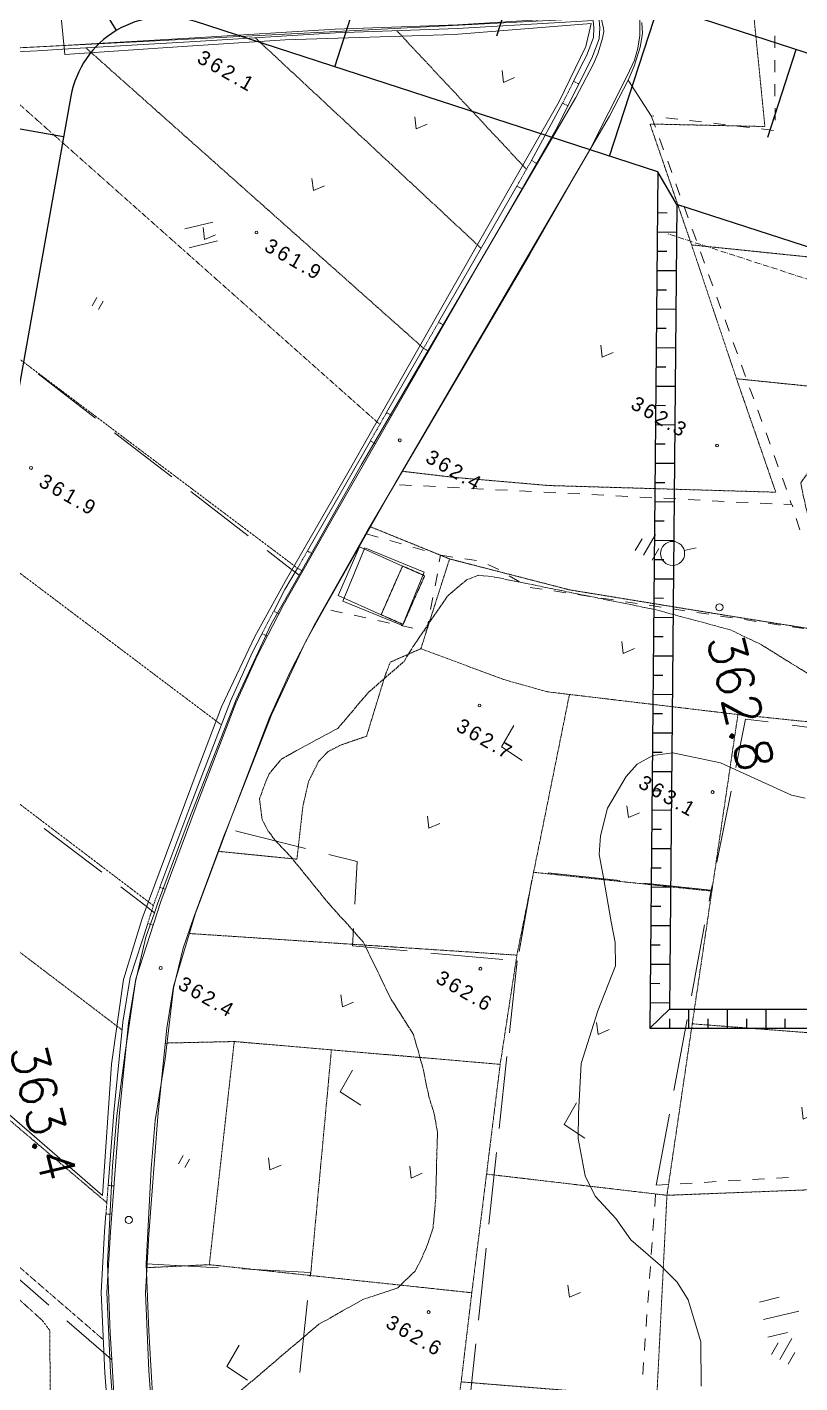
# Model space of a CAD drawing. Header units: millimetres. Extents: x 432273 to 1139245, y 170116 to 705940.
# Drawn here: x 605190 to 685394, y 314438 to 455172 of the extents above; entities that cross this region are included whole.
import ezdxf

# ---------------------------------------------------------------- set-up
doc = ezdxf.new("R2010")
doc.units = ezdxf.units.MM
doc.header["$LTSCALE"] = 100
for name, pattern in [('53003', [0.75, 0.5, -0.25]), ('55107', [1.25, 0.75, -0.5]), ('56301', [0.5, 0.25, -0.25]), ('56302', [2, 1.5, -0.5]), ('57103', [5.5, 5, -0.5]), ('SXF_一点短鎖線', [9.25, 6, -1.5, 0.25, -1.5])]:
    doc.linetypes.add(name, pattern=pattern)
for name, color, linetype, lineweight in [('D-BGD', 7, 'Continuous', 13), ('D-BMK', 2, 'SXF_一点短鎖線', 13), ('D-BYP-STR2', 6, 'Continuous', 25), ('●予備設計_LP横断', 7, 'Continuous', 13)]:
    doc.layers.add(name, color=color, linetype=linetype, lineweight=lineweight)
doc.styles.add('BIGFONT', font='txt', dxfattribs={"height": 0.2, "bigfont": 'BIGFONT'})
doc.styles.add('Style-WORKING', font='WORKING.shx')

# ---------------------------------------------------------------- blocks, each defined once
blk = doc.blocks.new('M6313')
at = {"layer": '●予備設計_LP横断', "linetype": 'Continuous', "lineweight": 9, "flags": 128}
blk.add_lwpolyline([(-0.75, 0), (0, -1), (0.75, 0)], dxfattribs=at)
blk = doc.blocks.new('M6311')
at = {"layer": '●予備設計_LP横断', "linetype": 'Continuous', "lineweight": 9}
for p, q in [((-0.75, -1), (-0.75, 0)), ((0, -1), (0, 0))]:
    blk.add_line(p, q, dxfattribs=at)
blk = doc.blocks.new('M6334')
at = {"layer": '●予備設計_LP横断', "linetype": 'Continuous', "lineweight": 9}
for p, q in [((-1, -1.25), (-1, 0.15)), ((0, -1.25), (0, 1.25)), ((1, -1.25), (1, 0.15))]:
    blk.add_line(p, q, dxfattribs=at)
blk = doc.blocks.new('M7312')
at = {"layer": '●予備設計_LP横断', "linetype": 'Continuous', "lineweight": 20}
blk.add_circle((0, 0), 0.15, dxfattribs=at)
blk = doc.blocks.new('21311212131313131')
at = {"layer": 'D-BGD', "linetype": '56302'}
for p, q in [((2683077.0273, -1316035.5382), (2684495.2262, -1290477.0272)), ((2602240.5127, -1317786.5835), (2616035.8342, -1312836.9963)), ((2667692.0371, -1332822.889), (2669262.5593, -1314289.459)), ((2676329.0421, -1334378.3808), (2649159.0701, -1329485.5608)), ((2594748.228, -1335085.8274), (2580654.9628, -1348828.4504)), ((2685904.5346, -1363522.4065), (2687697.1082, -1335878.5052)), ((2720736.164, -1339238.3009), (2711463.7724, -1338329.0881)), ((2581695.3714, -1363502.5634), (2603041.2635, -1339616.624)), ((2613553.6696, -1345370.367), (2583110.1595, -1381053.8755)), ((2686559.545, -1353421.1318), (2710022.0411, -1355098.7013)), ((2702908.9704, -1376395.0286), (2657800.9312, -1431775.2197))]:
    blk.add_line(p, q, dxfattribs=at)
at = {"layer": 'D-BGD', "linetype": 'Continuous'}
for p, q in [((2652700.3439, -1298855.5705, 364259.9803), (2651874.8472, -1306300.7085, 363889.9803)), ((2713619.4418, -1307989.4016), (2712658.0133, -1304364.4555)), ((2631582.4234, -1305937.8805, 363653.9803), (2630398.2528, -1306335.0366, 363619.9803)), ((2641661.1157, -1306538.3471, 363833.9803), (2641821.8269, -1305299.3218, 363870.9803)), ((2698907.5343, -1306968.4514, 363836.9803), (2698807.6008, -1305722.404, 363858.9803)), ((2715432.792, -1307509.1675), (2714894.3887, -1305479.2871)), ((2626260.9525, -1307859.6116, 363514.9804), (2627426.9265, -1307410.3126, 363542.9804)), ((2629213.2051, -1306731.7124, 363585.9803), (2629003.3593, -1306802.6613, 363579.9803)), ((2711807.449, -1308469.2386), (2711269.9229, -1306439.8384)), ((2623928.5244, -1308759.0867, 363459.9804), (2625094.9785, -1308308.9106, 363486.9804)), ((2641340.5704, -1309016.8779, 363757.9803), (2641501.2816, -1307777.8526, 363795.9803)), ((2699105.1668, -1309460.463, 363793.9803), (2699006.1104, -1308214.8958, 363814.9803)), ((2580373.506, -1309606.3962, 362572.9804), (2581623.1969, -1309576.8596, 362570.9804)), ((2582873.368, -1309546.4458, 362568.9804), (2584122.1818, -1309516.429, 362567.9804)), ((2585371.8727, -1309486.8924, 362565.9804), (2586621.5637, -1309457.3558, 362564.9804)), ((2587871.7348, -1309426.9421, 362562.9804), (2589121.4257, -1309397.4055, 362560.9804)), ((2590175.0692, -1309548.9749, 362560.9804), (2590054.893, -1310793.0901, 362567.9804)), ((2619265.0255, -1310557.6399, 363348.9804), (2620430.6025, -1310106.9836, 363376.9804)), ((2621596.5765, -1309657.6846, 363403.9804), (2622762.5504, -1309208.3857, 363431.9804)), ((2628940.9975, -1308861.6325, 363560.9803), (2628902.5382, -1310110.5811, 363549.9804)), ((2616933.0776, -1311456.2378, 363293.9804), (2618099.0516, -1311006.9389, 363320.9804)), ((2628864.4758, -1311360.8871, 363537.9804), (2628826.8936, -1312610.316, 363526.9804)), ((2641020.025, -1311495.4087, 363682.9803), (2641179.8591, -1310255.9032, 363720.9803)), ((2699304.1566, -1311952.0776, 363749.9803), (2699205.1003, -1310706.5104, 363771.9803)), ((2589934.7169, -1312037.2052, 362573.9804), (2589814.5407, -1313281.3204, 362580.9804)), ((2612268.7016, -1313254.3109, 363182.9804), (2613434.6756, -1312805.0119, 363210.9804)), ((2614600.6495, -1312355.7129, 363237.9804), (2615767.1037, -1311905.5368, 363265.9804)), ((2640699.0827, -1313972.5822, 363607.9803), (2640859.794, -1312733.5569, 363644.9803)), ((2658851.0509, -1312495.5824, 363598.9803), (2666230.437, -1313836.8628, 363549.9804)), ((2609936.2735, -1314153.786, 363127.9804), (2611102.7276, -1313703.6098, 363154.9804)), ((2628788.4342, -1313859.2646, 363514.9804), (2628750.8521, -1315108.6935, 363503.9804)), ((2670297.5911, -1314556.2438, 363532.9804), (2669173.1279, -1314371.6053, 363529.9804)), ((2699503.1464, -1314443.6922, 363706.9803), (2699403.2129, -1313197.6448, 363727.9803)), ((2589694.3646, -1314525.4355, 362587.9804), (2589573.7082, -1315770.4278, 362594.9804)), ((2605271.8975, -1315951.859, 363016.9804), (2606438.3516, -1315501.6829, 363044.9804)), ((2607604.3256, -1315052.3839, 363071.9804), (2608770.2995, -1314603.0849, 363099.9804)), ((2640378.5374, -1316451.113, 363532.9804), (2640539.2487, -1315212.0877, 363569.9803)), ((2680164.9836, -1316179.9354, 363561.9803), (2672764.4184, -1314962.7254, 363540.9804)), ((2699700.7789, -1316935.7038, 363662.9803), (2699601.7226, -1315690.1366, 363684.9803)), ((2589453.5321, -1317014.543, 362601.9804), (2589333.3559, -1318258.6582, 362607.9804)), ((2602939.9496, -1316850.4569, 362961.9804), (2604105.9235, -1316401.158, 362989.9804)), ((2628712.3927, -1316357.6421, 363491.9804), (2628674.8105, -1317607.0709, 363480.9804)), ((2633983.8289, -1317882.2171), (2633663.6452, -1316674.0618)), ((2690032.3762, -1317803.6269, 363590.9803), (2682631.811, -1316586.4169, 363568.9803)), ((2598276.4507, -1318649.0102, 362850.9804), (2599441.5475, -1318199.231, 362878.9804)), ((2600607.5214, -1317749.932, 362906.9804), (2601773.9756, -1317299.7559, 362933.9804)), ((2640057.9921, -1318929.6438, 363456.9804), (2640217.8262, -1317690.1383, 363494.9804)), ((2699899.7687, -1319427.3184, 363619.9803), (2692499.2035, -1318210.1084, 363597.9803)), ((2699899.7687, -1319427.3184, 363619.9803), (2699800.7124, -1318181.7512, 363641.9803)), ((2589213.1797, -1319502.7733, 362614.9804), (2589093.0036, -1320746.8885, 362621.9804)), ((2593612.0747, -1320447.0832, 362740.9804), (2594778.0486, -1319997.7842, 362767.9804)), ((2595944.0226, -1319548.4853, 362795.9804), (2597110.4767, -1319098.3091, 362823.9804)), ((2628637.2283, -1318856.4998, 363468.9804), (2628598.2888, -1320106.3256, 363457.9804)), ((2702108.6259, -1319538.6722, 363628.9803), (2700860.5927, -1319475.6332, 363623.9803)), ((2704605.5695, -1319665.2305, 363639.9803), (2703357.5363, -1319602.1915, 363634.9803)), ((2707102.5131, -1319791.7888, 363650.9803), (2705853.6027, -1319728.2696, 363645.9803)), ((2709599.0597, -1319916.9898, 363661.9803), (2708351.0265, -1319853.9507, 363655.9803)), ((2712096.0033, -1320043.5481, 363671.9803), (2710847.9701, -1319980.509, 363666.9803)), ((2591279.6466, -1321346.5583, 362684.9804), (2592446.1007, -1320896.3822, 362712.9804)), ((2628560.7066, -1321355.7544, 363445.9804), (2628523.1244, -1322605.1832, 363434.9804)), ((2639736.5696, -1321407.6945, 363381.9804), (2639897.2808, -1320168.6691, 363419.9804)), ((2714592.9469, -1320170.1064, 363682.9803), (2713344.0365, -1320106.5871, 363677.9803)), ((2717089.0133, -1320296.1845, 363693.9803), (2715840.9801, -1320233.1454, 363687.9803)), ((2719586.4371, -1320421.8656, 363704.9803), (2718338.4039, -1320358.8266, 363698.9803)), ((2585279.9027, -1324717.6187, 362959.9804), (2588947.6987, -1322245.1562, 362629.9804)), ((2588947.6987, -1322245.1562, 362629.9804), (2590113.6726, -1321795.8573, 362657.9804)), ((2588971.9503, -1321990.5234, 362628.9804), (2588947.6987, -1322245.1562, 362629.9804)), ((2639416.0243, -1323886.2253, 363306.9804), (2639576.7355, -1322647.2, 363343.9804)), ((2628484.6651, -1323854.1319, 363422.9804), (2628447.0829, -1325103.5607, 363411.9804)), ((2668356.6648, -1323845.2567, 363575.9803), (2667713.6496, -1331317.3294, 363612.9803)), ((2639095.9591, -1326363.8789, 363230.9804), (2639256.6704, -1325124.8536, 363268.9804)), ((2628408.6235, -1326352.5094, 363399.9804), (2628371.0413, -1327601.9382, 363388.9804)), ((2638775.4138, -1328842.4097, 363155.9804), (2638935.2479, -1327602.9042, 363193.9804)), ((2628332.979, -1328852.2442, 363376.9804), (2628294.5196, -1330101.1928, 363365.9804)), ((2638453.9913, -1331320.4604, 363080.9804), (2638614.7026, -1330081.4351, 363118.9804)), ((2587813.9646, -1331477.8594), (2593825.3689, -1334582.9)), ((2628256.9374, -1331350.6217, 363353.9804), (2628218.4781, -1332599.5703, 363342.9804)), ((2638133.446, -1333798.9912, 363005.9804), (2638294.1572, -1332559.9659, 363042.9804)), ((2628180.8959, -1333848.9991, 363330.9804), (2628143.3137, -1335098.428, 363319.9804)), ((2668523.4455, -1333005.5637, 363605.9803), (2675931.8344, -1334168.9148, 363494.9804)), ((2603634.5196, -1334574.0939), (2632726.0486, -1350861.2738)), ((2636970.3895, -1335996.4261, 363019.9804), (2637585.9382, -1334909.4925, 363008.9804)), ((2676924.0191, -1334324.4606, 363479.9804), (2684395.2787, -1334977.2911, 363440.9804)), ((2686885.6986, -1335194.9012, 363427.9804), (2694357.8353, -1335848.2119, 363389.9804)), ((2596511.0959, -1336045.1868), (2610816.1259, -1343869.4535)), ((2628104.8544, -1336347.3766, 363307.9804), (2628066.792, -1337597.6826, 363296.9804)), ((2676818.7882, -1335816.1654, 363486.9804), (2676292.6786, -1343297.5148, 363521.9804)), ((2696848.2552, -1336065.822, 363376.9804), (2704319.5148, -1336718.6525, 363337.9804)), ((2706809.9347, -1336936.2627, 363324.9804), (2714281.1943, -1337589.0931, 363286.9804)), ((2630923.2483, -1354206.4994), (2601673.6271, -1338174.7855)), ((2635855.6412, -1338230.5669, 363041.9804), (2636358.7465, -1337086.6378, 363029.9804)), ((2716771.6142, -1337806.7033, 363273.9804), (2724242.3936, -1338460.4109, 363234.9804)), ((2628028.3326, -1338846.6312, 363284.9804), (2627990.7504, -1340096.0601, 363273.9804)), ((2635311.8037, -1340648.4214, 363061.9804), (2635474.7495, -1339409.4793, 363052.9804)), ((2627953.1683, -1341345.4889, 363261.9804), (2627914.7089, -1342594.4376, 363249.9804)), ((2634985.432, -1343127.1827, 363079.9804), (2635148.3778, -1341888.2406, 363070.9804)), ((2627877.1267, -1343843.8664, 363238.9804), (2627838.1872, -1345093.6922, 363226.9804)), ((2636939.2096, -1343454.5885, 363049.9804), (2638172.0183, -1343662.0582, 363031.9804)), ((2639404.43, -1343868.1705, 363012.9804), (2640637.7188, -1344074.7631, 362993.9804)), ((2613553.6696, -1345370.367), (2620301.521, -1349068.9527)), ((2634216.6476, -1346045.4938, 363126.9804), (2634535.0942, -1344836.9569, 363107.9804)), ((2627800.605, -1346343.121, 363215.9804), (2627763.0228, -1347592.5499, 363203.9804)), ((2642628.916, -1345872.7825, 362990.9804), (2642384.5863, -1347097.953, 363017.9804)), ((2633579.7543, -1348462.5677, 363165.9804), (2633898.2009, -1347254.0308, 363146.9804)), ((2642139.7764, -1348324.0007, 363044.9804), (2641896.3239, -1349549.6514, 363071.9804)), ((2623268.0044, -1350695.1963), (2634832.8143, -1356994.2834)), ((2641651.9942, -1350774.822, 363098.9804), (2641407.6645, -1351999.9925, 363125.9804)), ((2712633.234, -1355353.9262, 363087.9804), (2720105.7228, -1355985.7688, 363158.9804)), ((2628928.6583, -1369214.2081, 363104.9804), (2633387.2854, -1363183.4018, 363155.9804)), ((2709168.0284, -1372177.5132, 363129.9804), (2709411.3977, -1364681.606, 363098.9804)), ((2601682.1866, -1370412.9156), (2600911.6698, -1367513.8027)), ((2603614.5038, -1369898.6252), (2602843.987, -1366999.5123)), ((2720254.9746, -1371660.9194), (2735799.8879, -1370250.1709)), ((2622984.9916, -1377255.9233, 363037.9804), (2627442.7416, -1371224.6369, 363088.9804)), ((2743014.8016, -1373412.1171), (2720517.5966, -1375652.3179)), ((2664192.3316, -1383689.6553, 362995.9804), (2668626.5646, -1377640.9346, 363060.9804)), ((2617040.928, -1385296.2812, 362970.9804), (2621498.1978, -1379265.872, 363021.9804)), ((2708861.9387, -1387978.4655, 362900.9804), (2713653.2097, -1382208.4235, 362954.9804))]:
    blk.add_line(p, q, dxfattribs=at)
at = {"layer": 'D-BGD', "linetype": '55107'}
for p, q in [((2585773.8394, -1329840.0213), (2585516.028, -1330381.7687)), ((2587813.9646, -1331477.8594), (2585516.028, -1330381.7687)), ((2588071.776, -1330936.112), (2587813.9646, -1331477.8594)), ((2594112.6069, -1334056.1218), (2593825.3689, -1334582.9)), ((2596511.0959, -1336045.1868), (2593825.3689, -1334582.9)), ((2596798.3339, -1335518.4086), (2596511.0959, -1336045.1868)), ((2611104.2411, -1343343.1554), (2610816.1259, -1343869.4535)), ((2613553.6696, -1345370.367), (2610816.1259, -1343869.4535)), ((2613842.6619, -1344844.5492), (2613553.6696, -1345370.367)), ((2620590.5134, -1348543.1348), (2620301.521, -1349068.9527)), ((2623268.0044, -1350695.1963), (2620301.521, -1349068.9527)), ((2623556.1195, -1350168.8983), (2623268.0044, -1350695.1963)), ((2635117.4208, -1356466.0646), (2634832.8143, -1356994.2834)), ((2636650.8793, -1357973.5995), (2634832.8143, -1356994.2834)), ((2636935.4858, -1357445.3807), (2636650.8793, -1357973.5995)), ((2641415.4404, -1359818.0722), (2641150.1315, -1360356.8552)), ((2643504.0018, -1361513.2071), (2641150.1315, -1360356.8552)), ((2643769.3108, -1360974.4241), (2643504.0018, -1361513.2071)), ((2670250.6856, -1370994.3856), (2670053.2512, -1371561.2053)), ((2674000.1248, -1372181.6792), (2673827.8976, -1372756.5981)), ((2701147.5383, -1375697.524), (2701114.9398, -1376296.4391)), ((2704072.8026, -1376459.8545), (2701114.9398, -1376296.4391)), ((2704105.8813, -1375860.0622), (2704072.8026, -1376459.8545))]:
    blk.add_line(p, q, dxfattribs=at)
at = {"layer": 'D-BGD', "linetype": 'Continuous', "flags": 128}
for points, elevation in [([(2720659.0902, -1314343.2717), (2716059.6778, -1314469.1308), (2711747.4824, -1315859.2004), (2709921.4913, -1317039.3382), (2708235.811, -1318789.9238), (2705624.6965, -1321933.1962), (2703431.7412, -1323533.7649), (2701177.683, -1325741.5852), (2699077.7098, -1326816.1964), (2695214.7129, -1327608.5457), (2692616.6985, -1327660.3653), (2687434.0557, -1327464.6622), (2681947.0296, -1325852.8463), (2677213.0161, -1324125.4199), (2674793.2447, -1324209.8343), (2672661.7157, -1324677.7708), (2668080.1393, -1325562.3992), (2665716.2462, -1326057.0361), (2663776.3444, -1325945.8535), (2660878.1191, -1325298.6485), (2657568.2613, -1323435.4072), (2656264.8835, -1322298.9354), (2655330.2626, -1320717.9331), (2654984.8343, -1318637.5091), (2655945.4803, -1313679.8181), (2659141.9353, -1306235.2674), (2659406.9123, -1304816.1931)], 362999.9804), ([(2579612.5916, -1383738.0911), (2583851.905, -1383247.5148), (2582751.7813, -1371041.9557), (2581846.7361, -1360387.6185), (2580911.2045, -1342885.482), (2579466.2293, -1328692.1579), (2581889.5706, -1329196.8176), (2587657.5377, -1331844.8207), (2607716.1445, -1342751.5475), (2626645.3742, -1352980.7292), (2638058.7935, -1359223.1603), (2643808.8549, -1362255.8144), (2651180.666, -1365578.8947), (2657881.6356, -1367940.7714), (2673319.6412, -1373353.9091), (2679697.4473, -1375152.401), (2688532.585, -1376206.4376), (2702153.7317, -1376870.8127), (2681169.2702, -1402131.1323), (2657284.392, -1431681.6933)], 361999.9804)]:
    blk.add_lwpolyline(points, dxfattribs=dict(at, elevation=elevation))
at = {"layer": 'D-BGD', "linetype": '57103', "elevation": 362499.9804, "flags": 128}
blk.add_lwpolyline([(2831012.6992, -1366123.2899), (2830752.2493, -1366154.4276), (2817077.7037, -1367428.5261), (2817043.5489, -1371085.3121), (2800207.9036, -1371440.6141), (2799994.1847, -1372636.9406), (2776188.712, -1374016.162), (2775439.0128, -1371543.4193), (2750086.3378, -1373935.0471), (2749572.1162, -1368612.2934), (2767724.0888, -1366786.2815), (2768644.8509, -1365982.6091), (2769194.4264, -1364557.7199), (2768875.4727, -1347803.535), (2768180.9353, -1342708.1207), (2767141.3526, -1336662.8374), (2766760.6333, -1335953.0506), (2765614.9821, -1335693.5474), (2765578.7913, -1333389.9845), (2761377.2342, -1332830.7341), (2760777.9461, -1332519.762), (2760481.3032, -1332097.4398), (2760516.7091, -1322603.2023), (2758749.5119, -1322493.0815), (2758466.5756, -1330186.2156), (2758152.2307, -1332053.6601), (2757870.1753, -1333054.1114), (2757191.6182, -1334114.532), (2753108.7077, -1336605.9936), (2747273.5243, -1337889.6673), (2736108.5192, -1338723.7808), (2734122.6662, -1340795.6972), (2733859.6043, -1342319.5634), (2733114.1858, -1362394.5626), (2732547.413, -1363577.7402), (2730579.1033, -1364613.8452), (2728910.9854, -1365316.0896), (2727762.4303, -1365333.7295), (2726331.575, -1365048.6227), (2723144.6224, -1363237.8438), (2718074.1264, -1357543.567), (2715066.4632, -1354139.1209), (2712397.3067, -1349612.362), (2711122.4889, -1346026.762), (2709341.0676, -1344255.7988), (2708332.7143, -1343765.3507), (2706833.3742, -1343120.1219), (2704825.2364, -1342485.9281), (2701800.0816, -1342278.8343), (2694854.1425, -1342240.7748), (2692826.5406, -1342645.9009), (2691223.2868, -1343204.6683), (2688215.924, -1343889.7043), (2684776.2259, -1344947.9842), (2681195.4155, -1347319.8608), (2675268.4675, -1350370.5202), (2671310.4414, -1354074.9467), (2666753.1492, -1357924.4284), (2665147.7632, -1359513.7633), (2663987.5612, -1360468.9789), (2662795.2159, -1361097.6478), (2660669.8069, -1361425.2898), (2659029.8529, -1360878.6497), (2658044.7735, -1360460.2246), (2656538.5731, -1359290.2426), (2655578.5144, -1357695.3147), (2653179.7939, -1353453.4072), (2649363.7171, -1350330.3297), (2646086.6108, -1346722.5185), (2644548.623, -1345829.2648), (2639246.993, -1342387.7168), (2637490.1438, -1340413.5979), (2636977.8488, -1339160.6959), (2637145.5554, -1337469.4847), (2640167.9302, -1320784.2484), (2642105.7601, -1312948.2295), (2643536.402, -1309766.3628), (2647372.6459, -1303287.6772), (2647820.7291, -1301434.164), (2647826.4349, -1300571.9985), (2647644.2049, -1299805.3166), (2647324.3789, -1299512.8079), (2646435.8067, -1299134.674), (2644191.5378, -1299217.1216), (2631308.7427, -1304850.946), (2626711.1803, -1305960.5309), (2625121.1633, -1304854.1084), (2624541.5889, -1303497.1127), (2623950.9738, -1301739.6198), (2627616.8881, -1279538.9036), (2634115.1534, -1252099.7936), (2634700.6786, -1249716.1609), (2635003.7256, -1248296.2668), (2634878.7255, -1247002.2959), (2633658.7892, -1246256.9347)], dxfattribs=at)
at = {"layer": 'D-BGD', "linetype": '56301', "flags": 128}
for points in [[(2626362.9065, -1347299.1899), (2626867.152, -1342063.1473), (2627521.3121, -1332152.9334), (2627723.644, -1308515.5586), (2616035.8342, -1312836.9963), (2619617.3618, -1268701.3474), (2619762.0756, -1265813.0492), (2620656.2981, -1247906.9211)], [(2609499.4056, -1248811.5981), (2605278.001, -1280748.5359), (2603417.177, -1303435.809), (2602240.5127, -1317786.5835), (2589785.6757, -1322359.6045), (2589797.0185, -1310435.3126), (2580726.911, -1311532.7215), (2563119.8363, -1313663.7083), (2554093.9974, -1313836.8395), (2549130.5967, -1323567.7677), (2546503.9745, -1330804.4086), (2544901.6984, -1335218.1809)], [(2732556.8254, -1340686.3626), (2720736.164, -1339238.3009), (2721949.3316, -1318908.6278), (2721821.4838, -1318904.7613), (2700927.5249, -1318291.2933), (2699328.8797, -1291473.4226), (2689575.3318, -1290818.3844), (2684495.2262, -1290477.0272), (2683953.9122, -1289883.1417), (2681464.5397, -1287150.0403)], [(2635352.5789, -1342221.1954), (2638306.2022, -1329689.1029), (2640630.6602, -1313310.3841), (2642296.0576, -1301217.6673), (2652889.2057, -1296271.8901), (2656699.9191, -1294492.1466)], [(2632171.0538, -1350550.6087), (2635352.5789, -1342221.1954), (2644733.2826, -1345004.6433), (2646198.7873, -1348156.5342), (2647762.0378, -1348707.9256), (2653932.3408, -1350454.3847), (2654898.3091, -1353092.2627), (2655592.1061, -1354386.3838), (2656621.9944, -1355356.0367), (2658750.6193, -1356371.9803), (2661345.8971, -1356910.3424), (2666846.9894, -1357411.4811), (2666203.4213, -1365559.2938)], [(2584038.4462, -1393787.8255), (2586697.0939, -1390666.0145), (2621546.6129, -1349751.7024)], [(2599478.4042, -1409578.6611), (2610168.8629, -1394738.1807), (2636650.8793, -1357973.5995)], [(2709561.7705, -1372095.5123), (2709123.625, -1365715.4085), (2709117.5355, -1365626.5721), (2708546.1836, -1365574.8615), (2685904.5346, -1363522.4065), (2686213.7103, -1370685.7961)], [(2653062.1173, -1365553.1958), (2634229.5853, -1391672.3511), (2616581.0497, -1416149.3331), (2634459.3038, -1423800.1241), (2652664.9672, -1398759.4255), (2671973.9099, -1372201.0916)], [(2738356.6508, -1374478.2734), (2737952.5847, -1381374.3319), (2716268.6258, -1382049.8464), (2715267.4256, -1382833.3168), (2700725.5081, -1399586.2803), (2700135.754, -1405628.261)], [(2688277.0456, -1408974.8929), (2705119.1582, -1390950.2567), (2717118.797, -1376477.6187)]]:
    blk.add_lwpolyline(points, dxfattribs=at)
at = {"layer": 'D-BGD', "linetype": '56302', "flags": 128}
for points in [[(2644733.2826, -1345004.6433), (2647750.8279, -1336343.7731), (2648931.1827, -1331807.329), (2650881.1168, -1311966.4923), (2652139.1076, -1296621.664)], [(2650881.1168, -1311966.4923), (2689836.4053, -1316889.1979), (2700927.5249, -1318291.2933)], [(2699116.5854, -1337055.6421), (2700557.0922, -1322133.3607), (2700927.5249, -1318291.2933)], [(2709117.5355, -1365626.5721), (2709148.4964, -1365263.8885), (2711463.7724, -1338329.0881), (2687697.1082, -1335878.5052), (2676329.0421, -1334378.3808), (2674790.9674, -1368406.7344)], [(2646430.931, -1428092.0031), (2653425.996, -1418483.7305), (2684938.4172, -1375199.9084)]]:
    blk.add_lwpolyline(points, dxfattribs=at)
at = {"layer": 'D-BGD', "linetype": 'Continuous', "extrusion": (-0.021273, -0.007993, 0.999742), "elevation": 318005.5871}
blk.add_lwpolyline([(2148038.8908, 2008639.3972), (2148035.0355, 2009079.4394), (2148784.1281, 2008771.4099)], dxfattribs=at)
at = {"layer": 'D-BGD', "linetype": 'Continuous', "extrusion": (-0.002279, -0.049528, 0.99877), "elevation": 422099.2575}
blk.add_lwpolyline([(2708945.985, -1166044.858), (2708793.9718, -1168404.654), (2713883.6345, -1169090.4067)], dxfattribs=at)
at = {"layer": 'D-BGD', "linetype": 'Continuous', "extrusion": (0.006984, 0.004268, 0.999967), "elevation": 376550.4256}
blk.add_lwpolyline([(2666085.8819, -1315902.7198), (2666569.0789, -1315990.5297), (2665967.7687, -1322973.7416)], dxfattribs=at)
at = {"layer": 'D-BGD', "linetype": 'Continuous', "flags": 128}
for points in [[(2572726.7698, -1325717.5305), (2576996.3228, -1324186.6929), (2578989.9898, -1323635.3053), (2580629.9276, -1323617.6175), (2581935.4059, -1323796.467), (2583206.0292, -1324118.121), (2584842.1044, -1324853.0242)], [(2584842.1044, -1324853.0242), (2592454.8676, -1328483.5766), (2603634.5196, -1334574.0939)], [(2583077.069, -1328554.095), (2581044.274, -1327812.9197), (2579907.2818, -1327784.4478), (2578725.9522, -1327889.0292), (2579032.7978, -1331978.7398)], [(2585516.028, -1330381.7687), (2583354.3846, -1329351.1696), (2582844.7786, -1329107.5334), (2580931.6297, -1328410.1962), (2579926.0772, -1328385.2769), (2579172.0591, -1328479.8164)], [(2579172.0591, -1328479.8164), (2579431.8095, -1331947.5053), (2580303.996, -1342534.8328), (2581011.1419, -1355210.4242), (2582211.2057, -1369755.3311), (2583302.4133, -1383461.9999), (2583513.0569, -1386109.3392), (2584503.5686, -1400585.131)], [(2601673.6271, -1338174.7855), (2590590.4631, -1332137.0892), (2583077.069, -1328554.095)], [(2579032.7978, -1331978.7398), (2579904.6705, -1342562.4754), (2580611.8163, -1355238.0668), (2581812.5909, -1369787.923), (2582903.4847, -1383490.9998), (2583114.1283, -1386138.3391), (2584109.8715, -1400689.9573), (2584250.5122, -1404964.5705), (2583863.666, -1410304.7832), (2583265.0198, -1418616.2725), (2582856.5898, -1423875.1272), (2582372.5314, -1430107.2142)], [(2632726.0486, -1350861.2738), (2642285.7395, -1356012.5223), (2647347.726, -1358498.6329), (2652188.563, -1360566.128), (2662859.5377, -1364393.3696), (2672782.0682, -1367853.0664)], [(2671531.413, -1371441.2749), (2661591.6531, -1367975.5661), (2650799.6748, -1364104.8834), (2645762.7951, -1361954.008), (2640546.5752, -1359391.4446), (2630923.2483, -1354206.4994)], [(2636650.8793, -1357973.5995), (2638887.2365, -1359257.1468), (2641150.1315, -1360356.8552)], [(2643504.0018, -1361513.2071), (2645512.001, -1362499.597), (2650580.625, -1364663.2902), (2661391.5871, -1368540.9453), (2670053.2512, -1371561.2053)], [(2672782.0682, -1367853.0664), (2680314.0462, -1369927.7032), (2684663.6134, -1370562.2797), (2693837.1602, -1371289.6968), (2706111.7569, -1371964.7853), (2712161.7899, -1372194.1353), (2720254.9746, -1371660.9194)], [(2720517.5966, -1375652.3179), (2712217.607, -1376198.8653), (2705926.2459, -1375960.5276), (2693568.5751, -1375281.0025), (2684215.6393, -1374539.744), (2679616.4077, -1373867.6752), (2671531.413, -1371441.2749)], [(2673827.8976, -1372756.5981), (2679486.2202, -1374455.3479), (2684148.6458, -1375136.9306), (2693528.3958, -1375879.1877), (2701114.9398, -1376296.4391)], [(2704072.8026, -1376459.8545), (2705898.1164, -1376559.6091), (2712226.107, -1376799.7586), (2720567.3615, -1376250.7203), (2737107.4535, -1374602.7033)]]:
    blk.add_lwpolyline(points, dxfattribs=at)
at = {"layer": 'D-BGD', "linetype": 'Continuous'}
for points in [[(2691542.5369, -1327879.4763), (2693803.5053, -1329090.9939), (2695167.0027, -1326918.925)], [(2652496.0732, -1335210.1518), (2654757.0417, -1336421.6694), (2656120.539, -1334249.6005)], [(2688624.2326, -1351203.1261), (2690885.2011, -1352414.6437), (2692248.6985, -1350242.5748)], [(2717395.8036, -1362370.8027), (2719656.7721, -1363582.3203), (2721020.2695, -1361410.2514)]]:
    blk.add_lwpolyline(points, dxfattribs=at)
at = {"layer": 'D-BGD', "linetype": 'Continuous', "extrusion": (0.017169, 0.011439, 0.999787), "elevation": 392878.3863}
blk.add_lwpolyline([(-2579131.8996, -1439912.7099), (-2578787.9011, -1440300.4766), (-2579288.8222, -1440833.6558)], dxfattribs=at)
at = {"layer": 'D-BGD', "linetype": 'Continuous'}
blk.add_lwpolyline([(2639966.8687, -1353207.4543), (2634399.5118, -1351048.9054), (2636797.707, -1344814.7131), (2642369.8659, -1346964.4903)], close=True, dxfattribs=at)
at = {"layer": 'D-BGD', "linetype": 'Continuous', "extrusion": (0.018254, 0.017262, 0.999684), "elevation": 387880.5822}
blk.add_lwpolyline([(-2791920.3623, -986432.7581), (-2792762.4286, -987069.6241), (-2792874.7945, -986910.4076)], dxfattribs=at)
at = {"layer": 'D-BGD', "linetype": 'Continuous', "extrusion": (0.015003, 0.00353, 0.999881), "elevation": 398889.6183}
blk.add_lwpolyline([(2670361.3041, -1347207.6824), (2669961.8793, -1352876.4047), (2668145.5783, -1352805.6343)], dxfattribs=at)
at = {"layer": 'D-BGD', "linetype": 'Continuous', "extrusion": (-0.96691, 0.254891, 0.010799), "elevation": -2886222.3284}
blk.add_lwpolyline([(635101.2446, 394320.4542), (634143.2261, 394380.4577), (633852.6681, 394375.4574)], dxfattribs=at)
at = {"layer": 'D-BGD', "linetype": 'Continuous', "extrusion": (0.012466, -0.062056, 0.997995), "elevation": 480052.9727}
blk.add_lwpolyline([(2352932.0865, -1824245.8798), (2348625.4811, -1823203.1504), (2347360.7682, -1825999.5611)], dxfattribs=at)
at = {"layer": 'D-BGD', "linetype": 'Continuous', "extrusion": (-0.979915, 0.196153, 0.035938), "elevation": -2840502.9176}
blk.add_lwpolyline([(808496.6035, 465536.6559), (809301.5286, 465553.6669), (809743.0941, 465498.6314)], dxfattribs=at)
at = {"layer": 'D-BGD', "linetype": 'Continuous', "extrusion": (-0.009163, 0.004396, 0.999948), "elevation": 332253.6184}
blk.add_lwpolyline([(2712706.6839, -1363656.7986), (2712936.3668, -1356580.9957), (2713355.7264, -1356616.7522)], dxfattribs=at)
at = {"layer": 'D-BGD', "linetype": 'Continuous', "extrusion": (0.962105, -0.231096, 0.144739), "elevation": 2930789.2406}
blk.add_lwpolyline([(-696425.6096, -61477.8718), (-703671.8866, -61901.3309), (-703911.4064, -61931.6502)], dxfattribs=at)
at = {"layer": 'D-BGD', "linetype": 'Continuous', "extrusion": (-0.803969, 0.594299, 0.021055), "elevation": -2919652.1547}
blk.add_lwpolyline([(-471666.9006, 424740.9773), (-474273.9098, 424757.9811), (-475847.9781, 424617.95)], dxfattribs=at)
at = {"layer": 'D-BGD', "linetype": '55107', "flags": 128}
blk.add_lwpolyline([(2673827.8976, -1372756.5981), (2671346.3421, -1372012.5828), (2670053.2512, -1371561.2053)], dxfattribs=at)
at = {"layer": 'D-BGD', "linetype": 'Continuous', "extrusion": (0.806074, -0.591325, 0.024087), "elevation": 2974487.4696}
blk.add_lwpolyline([(470179.8017, 291521.0909), (473298.8661, 291548.0987), (474590.1057, 291548.0987)], dxfattribs=at)
at = {"layer": 'D-BGD', "linetype": 'Continuous', "extrusion": (-0.462626, 0.376441, 0.802664), "elevation": -1484395.4809}
blk.add_lwpolyline([(-643116.9791, 2606241.5369), (-648151.3015, 2606303.5726), (-649292.6248, 2606320.339)], dxfattribs=at)
at = {"layer": 'D-BGD', "linetype": 'Continuous'}
for points in [[(2735891.8294, -1370196.7595, 362989.9804), (2716128.7742, -1371769.9431, 363019.9804), (2709168.0284, -1372177.5132, 363129.9804), (2699275.3856, -1371880.6839, 363009.9804), (2694283.8286, -1371565.0007, 363079.9804), (2687833.4925, -1370644.534, 363179.9804), (2680506.5095, -1369950.982, 362819.9804), (2676311.5641, -1369033.9588, 363079.9804), (2673070.5459, -1367977.9288, 363119.9804), (2664525.9606, -1365010.3617, 362799.9804), (2663832.8102, -1364756.3096, 362799.9804), (2651913.7096, -1360351.8208, 362879.9804), (2644278.7437, -1356992.9834, 362979.9804), (2640781.9993, -1355112.9363, 363029.9804), (2632942.464, -1350878.2843, 363129.9804), (2627747.9924, -1348080.2384, 363199.9804), (2589050.4234, -1326576.5354, 362909.9804), (2585279.9027, -1324717.6187, 362959.9804), (2583820.2913, -1324135.1803, 362979.9804), (2581833.1671, -1323537.5709, 363009.9804), (2580412.8703, -1323341.467, 363029.9804), (2579273.0745, -1323424.324, 363039.9804)], [(2578383.6481, -1327839.5838, 363069.9804), (2578900.2753, -1327666.3894, 363069.9804), (2579939.8048, -1327391.8382, 363039.9804), (2580285.4186, -1327364.4329, 363029.9804), (2580984.3944, -1327462.0687, 363009.9804), (2582493.6894, -1327912.1004, 362979.9804), (2583644.6291, -1328371.162, 362959.9804), (2587199.8287, -1330123.6043, 362909.9804), (2625827.2247, -1351588.8919, 363199.9804), (2637356.4803, -1357809.2332, 363049.9804), (2642515.8653, -1360588.0714, 362979.9804), (2650410.8427, -1364055.0477, 362879.9804), (2663181.8154, -1368777.678, 362799.9804), (2671792.604, -1371770.0868, 363119.9804), (2672712.3437, -1372068.3798, 363109.9804), (2675263.3491, -1372906.2764, 363079.9804), (2679889.128, -1373910.9489, 362819.9804), (2687274.8245, -1374830.4495, 362929.9804), (2693871.5236, -1375546.0311, 363079.9804), (2699081.7305, -1375878.8079, 363009.9804), (2709220.1704, -1376184.7915, 363129.9804), (2716405.2002, -1375763.1983, 363019.9804), (2719197.2581, -1375536.0158, 363019.9804), (2736231.3213, -1374178.9378, 362989.9804)], [(2578383.6481, -1327839.5838, 363069.9804), (2579058.1169, -1330397.6868, 363069.9804), (2583298.2313, -1388500.96, 362939.9804), (2584192.6893, -1400653.212, 362969.9804), (2584277.6029, -1403059.5763, 362969.9804), (2584166.8718, -1408676.349, 362989.9804), (2582322.1792, -1435016.0155, 362829.9804)]]:
    blk.add_polyline3d(points, dxfattribs=at)
for centre, radius in [((2639794.712, -1314114.7774, 362798.9804), 375), ((2634304.5552, -1319090.9869), 1249.9499), ((2704648.7431, -1374081.2352, 363369.9804), 375)]:
    blk.add_circle(centre, radius, dxfattribs=at)
at = {"layer": 'D-BGD', "linetype": '53003'}
blk.add_3dface([(2641287.8222, -1349209.6947), (2636192.493, -1347078.1236), (2637157.7907, -1344771.2882), (2642253.1199, -1346902.8593)], dxfattribs=at)
at = {"layer": 'D-BGD', "linetype": 'Continuous'}
blk.add_3dface([(2639402.8, -1353717.2096), (2634306.5937, -1351585.1584), (2636192.493, -1347078.1236), (2641287.8222, -1349209.6947)], dxfattribs=at)
at = {"layer": 'D-BMK'}
blk.add_lwpolyline([(2589189.5631, -1230709.1702), (2589872.5778, -1263509.1193, -0.0787115282), (2585621.508, -1294509.7547), (2564331.8799, -1364983.0527, 0.4549504243), (2585573.9279, -1398823.3893), (2633953.1706, -1406448.3262, 0.0389360191), (2649456.1269, -1407667.6426), (2831012.6992, -1407786.7943)], format="xyb", dxfattribs=at)
at = {"layer": 'D-BYP-STR2', "linetype": 'Continuous'}
for p, q in [((2683633.7694, -1320420.8408), (2682287.381, -1255764.1514, 0)), ((2681592.1692, -1318443.9188), (2680338.1468, -1258222.8581)), ((2598067.2639, -1319393.3561), (2681592.1692, -1318443.9188)), ((2598067.2639, -1319393.3561), (2594735.5442, -1321431.3572)), ((2594735.5442, -1321431.3572), (2683633.7694, -1320420.8408))]:
    blk.add_line(p, q, dxfattribs=at)
at = {"layer": 'D-BYP-STR2'}
for p, q in [((2590889.3332, -1310112.9875), (2581742.5939, -1307349.8037)), ((2682342.1227, -1306425.7012), (2683341.9059, -1306404.8821)), ((2681383.9778, -1308446.0868), (2683383.5442, -1308404.4485)), ((2682425.3993, -1310424.8341), (2683425.1825, -1310404.0149)), ((2681467.2544, -1312445.2196), (2683466.8208, -1312403.5813)), ((2682508.6758, -1314423.9669), (2683508.459, -1314403.1477)), ((2681550.5309, -1316444.3524), (2683550.0973, -1316402.7141)), ((2664960.8262, -1320633.0983), (2664938.0935, -1318633.2276)), ((2668960.5676, -1320587.6328), (2668937.8349, -1318587.7621)), ((2672960.309, -1320542.1673), (2672937.5762, -1318542.2966)), ((2676960.0504, -1320496.7018), (2676937.3176, -1318496.8311)), ((2680959.7918, -1320451.2362), (2680937.059, -1318451.3655)), ((2682591.9524, -1318423.0997), (2683591.7356, -1318402.2806)), ((2600964.9641, -1321360.5467), (2600942.2313, -1319360.676)), ((2604964.7054, -1321315.0812), (2604941.9727, -1319315.2105)), ((2608964.4468, -1321269.6156), (2608941.7141, -1319269.7449)), ((2612964.1882, -1321224.1501), (2612941.4554, -1319224.2794)), ((2616963.9296, -1321178.6846), (2616941.1968, -1319178.8139)), ((2620963.671, -1321133.2191), (2620940.9382, -1319133.3484)), ((2624963.4124, -1321087.7535), (2624940.6796, -1319087.8828)), ((2626963.2831, -1321065.0208), (2626951.9167, -1320065.0854)), ((2628963.1538, -1321042.288), (2628940.421, -1319042.4173)), ((2630963.0244, -1321019.5553), (2630951.6581, -1320019.6199)), ((2632962.8951, -1320996.8225), (2632940.1624, -1318996.9518)), ((2634962.7658, -1320974.0897), (2634951.3995, -1319974.1544)), ((2636962.6365, -1320951.357), (2636939.9038, -1318951.4863)), ((2638962.5072, -1320928.6242), (2638951.1408, -1319928.6889)), ((2640962.3779, -1320905.8914), (2640939.6452, -1318906.0208)), ((2642962.2486, -1320883.1587), (2642950.8822, -1319883.2233)), ((2644962.1193, -1320860.4259), (2644939.3865, -1318860.5552)), ((2646961.99, -1320837.6932), (2646950.6236, -1319837.7578)), ((2648961.8607, -1320814.9604), (2648939.1279, -1318815.0897)), ((2650961.7314, -1320792.2276), (2650950.365, -1319792.2923)), ((2652961.6021, -1320769.4949), (2652938.8693, -1318769.6242)), ((2654961.4728, -1320746.7621), (2654950.1064, -1319746.8268)), ((2656961.3435, -1320724.0294), (2656938.6107, -1318724.1587)), ((2658961.2141, -1320701.2966), (2658949.8478, -1319701.3613)), ((2660961.0848, -1320678.5638), (2660938.3521, -1318678.6931)), ((2662960.9555, -1320655.8311), (2662949.5892, -1319655.8957)), ((2666960.6969, -1320610.3656), (2666949.3305, -1319610.4302)), ((2670960.4383, -1320564.9), (2670949.0719, -1319564.9647)), ((2674960.1797, -1320519.4345), (2674948.8133, -1319519.4992)), ((2678959.9211, -1320473.969), (2678948.5547, -1319474.0336)), ((2598965.0934, -1321383.2794), (2598953.727, -1320383.3441)), ((2602964.8347, -1321337.8139), (2602953.4684, -1320337.8786)), ((2606964.5761, -1321292.3484), (2606953.2097, -1320292.413)), ((2610964.3175, -1321246.8829), (2610952.9511, -1320246.9475)), ((2614964.0589, -1321201.4173), (2614952.6925, -1320201.482)), ((2618963.8003, -1321155.9518), (2618952.4339, -1320156.0165)), ((2622963.5417, -1321110.4863), (2622952.1753, -1320110.551)), ((2593209.3557, -1326483.373), (2577404.7857, -1321708.8921)), ((2580969.2624, -1338455.221), (2573066.9775, -1336067.9805)), ((2584533.7392, -1355201.5498), (2568729.1692, -1350427.0689)), ((2567255.0662, -1386735.2604), (2581238.4359, -1377957.7055)), ((2589792.3725, -1399488.2483), (2592362.7458, -1383179.561))]:
    blk.add_line(p, q, dxfattribs=at)
at = {"layer": 'D-BYP-STR2', "flags": 128}
for points in [[(2582191.0803, -1230854.9042), (2582874.095, -1263654.8532, -0.0787115282), (2578920.6001, -1292485.4442), (2557630.972, -1362958.7422, 0.4549504243), (2584484.1271, -1405738.0357), (2632863.3697, -1413362.9725, 0.0389360191), (2649451.533, -1414667.6411), (2831012.6992, -1414786.7958)], [(2589189.5631, -1230709.1702), (2589872.5778, -1263509.1193, -0.0787115282), (2585621.508, -1294509.7547), (2564331.8799, -1364983.0527, 0.4549504243), (2585573.9279, -1398823.3893), (2633953.1706, -1406448.3262, 0.0389360191), (2649456.1269, -1407667.6426), (2831012.6992, -1407786.7943)], [(2608833.4631, -1256149.3365), (2608978.4359, -1263111.2655, -0.0787115282), (2603914.9866, -1300036.1224), (2598067.2639, -1319393.3561)], [(2594735.5442, -1321431.3572), (2580136.4499, -1369757.5336, 0.4549504243), (2588144.3012, -1382514.702), (2636523.5438, -1390139.6389, 0.0389360191), (2649466.9621, -1391157.6462), (2831012.6992, -1391276.7907)]]:
    blk.add_lwpolyline(points, format="xyb", dxfattribs=at)
at = {"layer": 'D-BYP-STR2', "linetype": 'Continuous', "flags": 128}
blk.add_lwpolyline([(2683633.7694, -1320420.8408), (2681592.1692, -1318443.9188)], dxfattribs=at)
at = {"layer": 'D-BGD', "linetype": 'Continuous', "lineweight": 9, "xscale": 1000, "yscale": 1000, "zscale": 1000, "rotation": 61.30205960440028}
for name, p in [('M6313', (2691843.9021, -1303830.0403)), ('M6334', (2716622.8951, -1305630.9292)), ('M6334', (2633455.6532, -1321489.7251)), ('M6313', (2643907.1218, -1323508.4041)), ('M6313', (2660940.6757, -1322627.917)), ('M6313', (2613200.9216, -1326339.2659)), ('M6313', (2683500.7078, -1325303.4207)), ('M6313', (2710827.5419, -1327714.7464)), ('M6313', (2584900.0661, -1337175.5081)), ('M6313', (2662458.3668, -1343309.9119)), ('M6313', (2698807.8698, -1344383.5319)), ('M6313', (2589924.8033, -1346129.1852)), ('M6313', (2681201.526, -1351890.1995)), ('M6313', (2596540.8985, -1356669.9752)), ('M6313', (2698276.9192, -1359060.4332)), ('M6313', (2601851.3205, -1367860.181)), ('M6311', (2698197.4848, -1367910.387)), ('M6311', (2609343.9074, -1378725.0458))]:
    blk.add_blockref(name, p, dxfattribs=at)
at = {"layer": 'D-BGD', "linetype": 'Continuous', "lineweight": 20, "xscale": 1000, "yscale": 1000, "zscale": 1000, "rotation": 61.30205960440028}
for p in [(2658977.9565, -1314423.3178, 363095.9804), (2623003.2271, -1314714.2818, 362277.9804), (2677819.0854, -1338133.1049, 362628.9804), (2650504.5441, -1338804.3321, 362671.9804), (2713564.7461, -1342767.11, 362561.9804), (2623148.7111, -1347649.8305, 362399.9804), (2601898.601, -1362955.8341, 361907.9804), (2678432.8273, -1371317.0152, 362399.9804), (2626817.9345, -1385850.1577, 361896.9804)]:
    blk.add_blockref('M7312', p, dxfattribs=at)
at = {"layer": 'D-BGD', "linetype": 'Continuous', "style": 'BIGFONT'}
for s, p in [('362.8', (2643081.0749, -1315371.1967, 362798.9804)), ('363.4', (2687136.3132, -1386828.7694))]:
    blk.add_text(s, height=3749.9998, rotation=14.862356431, dxfattribs=at).set_placement(p)
at = {"layer": 'D-BGD', "linetype": 'Continuous', "char_height": 1499.999919, "attachment_point": 7, "rotation": 61.302059604, "line_spacing_factor": 0.722892, "style": 'Style-WORKING'}
for s, insert in [('\\T1.315;363.1', (2658609.9625, -1322274.6208)), ('\\T1.284;362.3', (2619301.1158, -1323875.2133)), ('\\T1.284;362.7', (2653116.3896, -1341300.6764)), ('\\T1.287;362.6', (2679312.901, -1342861.1534)), ('\\T1.281;362.4', (2625297.0433, -1345055.8067)), ('\\T1.287;362.6', (2715183.2615, -1347317.1144)), ('\\T1.319;361.9', (2603711.8632, -1362238.4239, 361907.9804)), ('\\T1.315;362.1', (2584324.9554, -1369623.4409)), ('\\T1.281;362.4', (2680498.1999, -1369610.1216, 362399.9804)), ('\\T1.319;361.9', (2628631.1967, -1385132.7475, 361896.9804))]:
    blk.add_mtext(s, dxfattribs=dict(at, insert=insert))

msp = doc.modelspace()

# ---------------------------------------------------------------- linework, layer by layer
at = {"layer": 'D-BMK', "linetype": 'SXF_一点短鎖線', "elevation": 354000, "flags": 128}
msp.add_lwpolyline([(735641.3, 421490.8), (728677.9, 421490.8, -0.07871153), (690877.5, 427478.5), (671646.2, 433728)], format="xyb", dxfattribs=at)

# ---------------------------------------------------------------- block references
at = {"layer": 'D-BGD', "linetype": '56301', "rotation": 268.807065034117}
msp.add_blockref('21311212131313131', (2045832.1, 3006806.9, 354000), dxfattribs=at)

doc.saveas('drawing.dxf')
